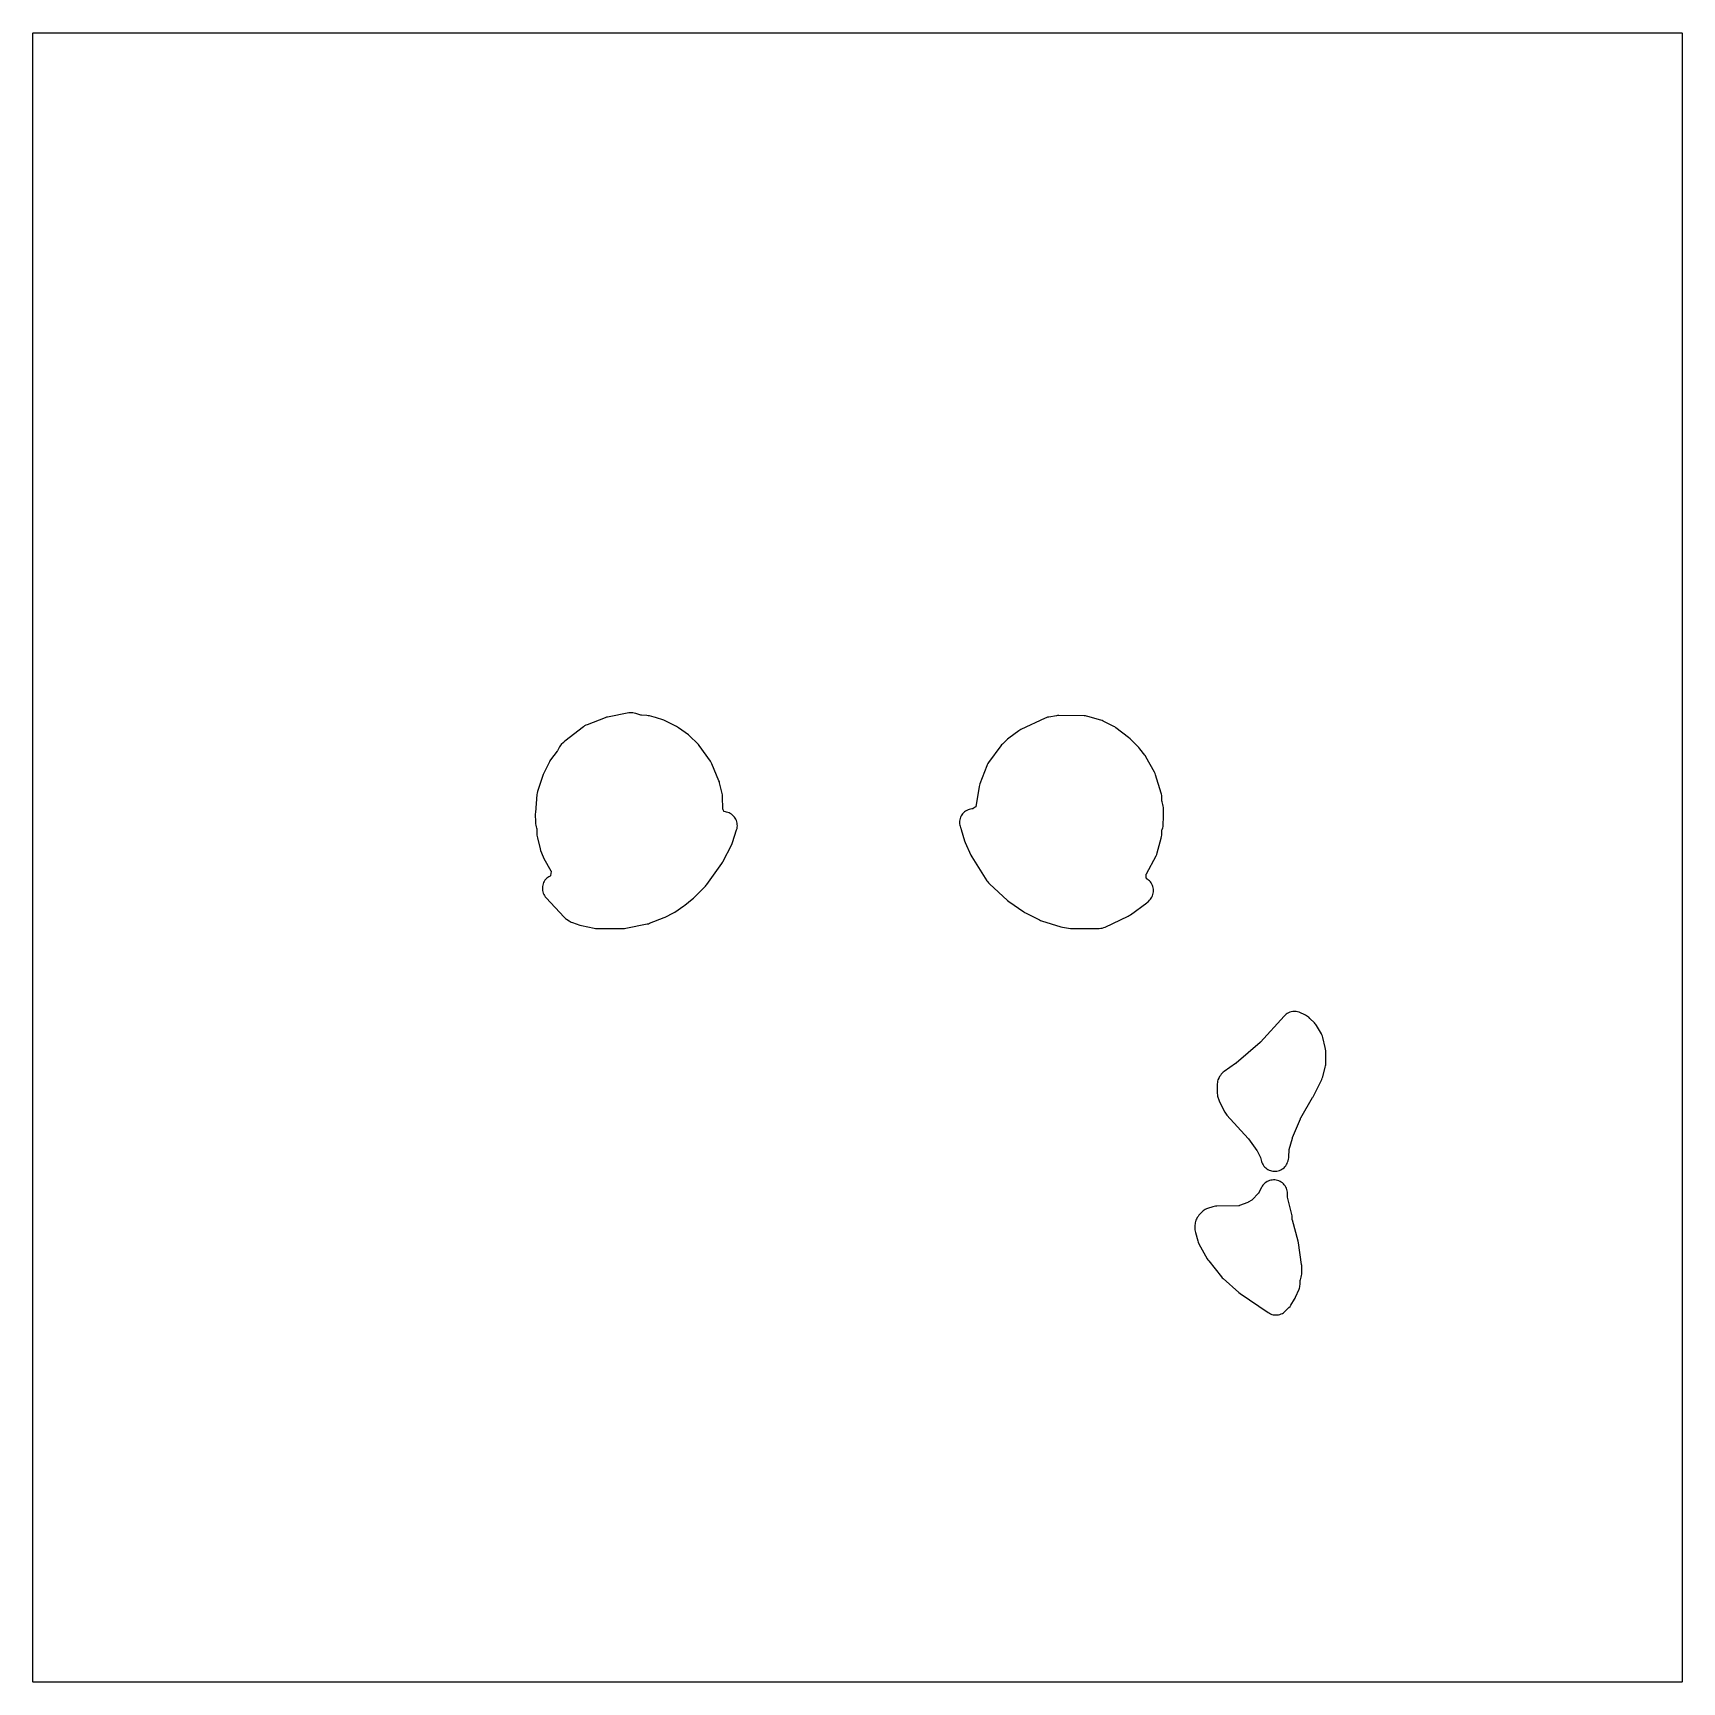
# Model space of a CAD drawing. Header units: millimetres. Extents: x 0 to 300, y 0 to 300.
import ezdxf

# ---------------------------------------------------------------- set-up
doc = ezdxf.new("R2010")
doc.units = ezdxf.units.MM
doc.layers.add('CUT', color=7, linetype='CONTINUOUS')

msp = doc.modelspace()

# ---------------------------------------------------------------- linework, layer by layer
at = {"layer": 'CUT'}
for points in [[(0, 299.9386), (0.0029, 299.9971), (0.0614, 300), (299.9021, 300), (299.9606, 299.9971), (299.9634, 299.9386), (299.9634, 0.0614), (299.9606, 0.0029), (299.9021, 0), (0.0614, 0), (0.0029, 0.0029), (0, 0.0614)], [(91.6257, 155.2965), (91.635, 155.257), (91.6403, 155.2168), (91.6414, 155.1972), (91.6768, 154.0881), (91.6991, 153.8252), (91.7491, 153.566), (92.2412, 151.5824), (92.347, 151.2545), (92.8025, 150.1176), (92.9451, 149.8203), (94.2251, 147.5486), (94.234, 147.5319), (94.2497, 147.4965), (94.2472, 147.4578), (94.2447, 147.4391), (94.1269, 146.7106), (94.1234, 146.6917), (94.1134, 146.6538), (94.0794, 146.6343), (94.071, 146.6303), (93.8538, 146.5128), (93.6494, 146.3744), (93.4595, 146.2165), (93.2862, 146.0407), (93.1311, 145.8486), (92.9956, 145.6422), (92.8812, 145.4234), (92.7889, 145.1944), (92.7197, 144.9574), (92.6742, 144.7147), (92.6528, 144.4688), (92.6558, 144.2219), (92.6831, 143.9765), (92.7345, 143.735), (92.8095, 143.4998), (92.9073, 143.2731), (93.027, 143.0571), (93.1675, 142.8541), (93.3272, 142.6658), (96.6476, 139.1241), (96.8487, 138.9322), (97.0698, 138.7638), (97.5198, 138.4592), (97.7128, 138.3409), (97.9158, 138.2405), (98.1269, 138.1589), (99.4886, 137.7026), (99.7586, 137.6286), (102.0516, 137.1367), (102.3083, 137.0955), (102.5678, 137.0811), (107.3179, 137.0655), (107.5708, 137.0774), (107.8211, 137.1149), (111.7234, 137.9031), (111.9379, 137.9563), (112.1468, 138.0284), (114.7855, 139.0705), (114.9975, 139.1659), (116.4969, 139.926), (116.7632, 140.0824), (118.4157, 141.1955), (118.5887, 141.3232), (119.9199, 142.3971), (120.1213, 142.5784), (122.3416, 144.807), (122.4793, 144.957), (122.6043, 145.1177), (125.3117, 148.9054), (125.4184, 149.0676), (125.5121, 149.2376), (127.0936, 152.388), (127.2306, 152.7177), (127.9989, 155.0182), (128.0656, 155.257), (128.1084, 155.5013), (128.1268, 155.7486), (128.1206, 155.9965), (128.0899, 156.2426), (128.0349, 156.4844), (127.9563, 156.7195), (127.8547, 156.9458), (127.7313, 157.1608), (127.5871, 157.3626), (127.4236, 157.5491), (127.2425, 157.7185), (127.0455, 157.8691), (126.8346, 157.9994), (126.6117, 158.1082), (126.3792, 158.1944), (126.1393, 158.2572), (125.9891, 158.2886), (125.9704, 158.2939), (125.7474, 158.3641), (125.7287, 158.3705), (125.6915, 158.3865), (125.6701, 158.4208), (125.661, 158.4384), (125.5458, 158.673), (125.537, 158.6922), (125.5221, 158.7332), (125.5163, 158.7763), (125.5151, 158.7974), (125.4498, 161.1214), (125.4284, 161.3854), (125.3791, 161.6457), (124.9072, 163.5733), (124.8545, 163.7579), (124.7877, 163.9379), (123.5077, 167.0192), (123.3832, 167.2762), (123.2303, 167.5174), (121.1815, 170.3732), (121.0436, 170.5483), (120.8907, 170.7104), (119.4775, 172.0811), (119.2113, 172.3055), (117.4221, 173.612), (117.251, 173.7264), (117.0711, 173.8264), (115.101, 174.8174), (114.772, 174.9544), (113.2209, 175.4742), (113.0221, 175.5318), (112.1333, 175.7498), (111.8988, 175.7956), (111.6609, 175.8188), (110.6977, 175.8663), (110.6797, 175.8676), (110.6427, 175.8728), (110.6061, 175.8814), (110.5894, 175.8866), (109.6334, 176.2058), (109.3869, 176.2743), (109.1347, 176.3172), (108.8794, 176.3341), (108.6237, 176.3249), (108.3703, 176.2896), (104.5325, 175.5527), (104.317, 175.5013), (104.1069, 175.4311), (100.7798, 174.1522), (100.5568, 174.0537), (100.3444, 173.934), (100.1447, 173.7942), (96.7324, 171.1479), (96.4862, 170.9295), (96.0971, 170.5358), (95.92, 170.3363), (95.7651, 170.119), (95.6343, 169.8865), (95.4045, 169.4216), (95.3959, 169.4051), (95.3555, 169.3397), (95.3446, 169.3246), (94.1646, 167.7595), (94.0366, 167.5728), (93.926, 167.3752), (92.9648, 165.4587), (92.8275, 165.1277), (91.7861, 162.0002), (91.7103, 161.7191), (91.6678, 161.431), (91.3798, 158.18), (91.3702, 157.9326), (91.3867, 156.3867), (91.4036, 156.1221), (91.4484, 155.8608), (91.5206, 155.6058), (91.6198, 155.3152)], [(168.8161, 155.2023), (168.8447, 155.1314), (168.8504, 155.1139), (169.4687, 153.043), (169.5794, 152.7437), (170.6044, 150.4353), (170.775, 150.1158), (173.5376, 145.7378), (173.6656, 145.5537), (173.8095, 145.3819), (173.9683, 145.2237), (177.2796, 142.2075), (177.5167, 142.0167), (180.2081, 140.1075), (180.3688, 140.0025), (180.537, 139.9102), (183.0936, 138.6326), (183.2826, 138.5478), (183.478, 138.4789), (186.9636, 137.4096), (187.2864, 137.3336), (188.7032, 137.0979), (188.9176, 137.0717), (189.1334, 137.064), (193.9671, 137.1024), (194.236, 137.1191), (194.5016, 137.1645), (194.7607, 137.2383), (195.0104, 137.3396), (199.1947, 139.3054), (199.4088, 139.419), (199.6109, 139.5528), (202.5953, 141.7432), (202.747, 141.8639), (202.889, 141.996), (203.1031, 142.2114), (203.267, 142.3932), (203.4123, 142.5902), (203.5376, 142.8005), (203.6418, 143.022), (203.7239, 143.2527), (203.7829, 143.4903), (203.8185, 143.7325), (203.8302, 143.977), (203.8179, 144.2215), (203.7818, 144.4636), (203.7221, 144.7011), (203.6395, 144.9315), (203.5348, 145.1528), (203.409, 145.3628), (203.2632, 145.5594), (203.0988, 145.7409), (202.9176, 145.9054), (202.7728, 146.0129), (202.7169, 146.0588), (202.703, 146.072), (202.4981, 146.277), (202.4853, 146.2904), (202.4612, 146.3196), (202.4602, 146.3574), (202.461, 146.3759), (202.4981, 146.9292), (202.5001, 146.9503), (202.5077, 146.9933), (202.5243, 147.0338), (202.5339, 147.0527), (204.2914, 150.294), (204.4142, 150.5556), (204.5061, 150.8297), (205.2386, 153.5243), (205.2963, 153.7948), (205.3238, 154.0701), (205.362, 154.9385), (205.3636, 154.9598), (205.3702, 155.0034), (205.3816, 155.046), (205.3887, 155.0662), (205.444, 155.2096), (205.5136, 155.4169), (205.5648, 155.6295), (205.5972, 155.8457), (205.6106, 156.064), (205.6318, 157.2612), (205.6321, 157.331), (205.6141, 159.0936), (205.5963, 159.3673), (205.5485, 159.6374), (205.4715, 159.9007), (205.3871, 160.1396), (205.381, 160.1584), (205.3714, 160.1978), (205.3657, 160.238), (205.3643, 160.2577), (205.3301, 161.0741), (205.3121, 161.287), (205.2759, 161.4975), (205.2219, 161.7042), (204.1926, 165.0523), (204.1048, 165.293), (203.9929, 165.5234), (202.4602, 168.3072), (202.3557, 168.4801), (202.2376, 168.644), (201.3425, 169.7856), (201.1547, 169.9989), (199.5657, 171.6093), (199.3036, 171.8402), (196.9857, 173.6104), (196.7916, 173.7446), (196.5857, 173.8599), (194.6663, 174.8189), (194.4646, 174.9088), (194.2557, 174.9806), (191.8831, 175.6799), (191.6566, 175.7353), (191.4259, 175.7694), (191.1931, 175.7818), (186.5869, 175.8128), (186.3742, 175.8051), (186.1629, 175.7794), (184.7645, 175.5486), (184.5392, 175.5006), (184.3193, 175.4321), (184.1067, 175.3437), (179.7002, 173.2688), (179.4942, 173.1598), (179.2993, 173.0321), (177.5081, 171.7355), (177.2445, 171.5156), (176.333, 170.6423), (176.1836, 170.4863), (176.0483, 170.3179), (173.8032, 167.2641), (173.6794, 167.0789), (173.5725, 166.8833), (173.4834, 166.679), (172.2329, 163.4199), (172.1554, 163.1836), (172.1019, 162.9407), (171.4779, 159.2476), (171.474, 159.2277), (171.463, 159.1879), (171.4308, 159.1619), (171.414, 159.1505), (171.0173, 158.8938), (171.0013, 158.884), (170.9668, 158.8662), (170.8961, 158.8595), (170.7936, 158.8549), (170.5522, 158.82), (170.3153, 158.7619), (170.0852, 158.6809), (169.8641, 158.5778), (169.6541, 158.4537), (169.4572, 158.3098), (169.2752, 158.1473), (169.11, 157.9678), (168.963, 157.7732), (168.8357, 157.5651), (168.7293, 157.3456), (168.6448, 157.1167), (168.5829, 156.8808), (168.5444, 156.6399), (168.5296, 156.3964), (168.5385, 156.1527), (168.5711, 155.9109), (168.6272, 155.6735), (168.7061, 155.4427), (168.8072, 155.2207), (168.8081, 155.2189)], [(218.795, 112.5397), (218.741, 112.5005), (216.6792, 111.0868), (216.4796, 110.9346), (216.2962, 110.7632), (216.1309, 110.5742), (215.9854, 110.3696), (215.8517, 110.16), (215.7537, 109.9925), (215.6691, 109.8179), (215.6424, 109.7569), (215.5545, 109.5256), (215.4899, 109.2867), (215.4492, 109.0426), (215.4329, 108.7957), (215.4152, 107.7305), (215.4162, 107.6081), (215.434, 107.059), (215.4526, 106.8255), (215.4929, 106.5947), (215.5547, 106.3687), (215.697, 105.93), (215.7666, 105.7416), (215.8511, 105.5594), (216.8163, 103.68), (216.9242, 103.4907), (217.0481, 103.3115), (217.1872, 103.1438), (221.0225, 98.9093), (221.0651, 98.8597), (221.1049, 98.8079), (222.6345, 96.7061), (222.6441, 96.6924), (222.68, 96.6332), (222.6877, 96.6184), (223.2251, 95.5366), (223.2329, 95.5201), (223.2601, 95.4497), (223.2655, 95.4323), (223.4679, 94.7223), (223.5456, 94.4925), (223.6452, 94.2713), (223.7658, 94.0609), (223.9062, 93.8631), (224.0652, 93.6798), (224.2411, 93.5128), (224.4324, 93.3637), (224.6373, 93.2338), (224.8538, 93.1243), (225.0799, 93.0364), (225.3134, 92.9708), (225.5522, 92.9281), (225.794, 92.9087), (226.0365, 92.9129), (226.2775, 92.9406), (226.5147, 92.9915), (226.7458, 93.0652), (226.9687, 93.1609), (227.1813, 93.2777), (227.3815, 93.4146), (227.5676, 93.5703), (227.7377, 93.7432), (227.8902, 93.9319), (228.0237, 94.1344), (228.1369, 94.3489), (228.2289, 94.5734), (228.2986, 94.8057), (228.3697, 95.0923), (228.4191, 95.348), (228.4417, 95.6075), (228.481, 96.7424), (228.4825, 96.7662), (228.4978, 96.864), (228.5036, 96.8871), (229.0802, 98.9267), (229.1021, 98.9963), (229.1281, 99.0644), (230.5526, 102.4836), (230.5864, 102.5577), (230.625, 102.6294), (232.7745, 106.3155), (232.85, 106.455), (234.4273, 109.6031), (234.5307, 109.839), (234.6092, 110.0844), (235.0819, 111.8733), (235.1285, 112.0875), (235.1562, 112.3049), (235.1648, 112.5239), (235.1537, 114.8452), (235.1348, 115.1409), (235.0809, 115.4324), (234.6314, 117.2533), (234.5615, 117.4868), (234.4692, 117.7125), (234.3554, 117.928), (233.4633, 119.4345), (233.3518, 119.6064), (233.2266, 119.7686), (233.0885, 119.9199), (232.2909, 120.7252), (232.0645, 120.9276), (231.8153, 121.1011), (231.4963, 121.2954), (231.2387, 121.4323), (230.5478, 121.7495), (230.2946, 121.8495), (230.0321, 121.9213), (229.7633, 121.9641), (229.4915, 121.9775), (229.4095, 121.9771), (229.1502, 121.9622), (228.8938, 121.9205), (228.6431, 121.8524), (228.4009, 121.7587), (228.1696, 121.6404), (227.9519, 121.4987), (227.7501, 121.3351), (227.5664, 121.1515), (223.3093, 116.4319), (223.2556, 116.376), (223.1985, 116.3236), (218.8469, 112.5819)], [(211.6454, 84.1993), (211.5495, 83.9923), (211.4728, 83.7774), (211.4161, 83.5564), (211.3797, 83.3311), (211.3641, 83.1035), (211.3507, 82.5251), (211.3575, 82.2746), (211.3893, 82.026), (211.4459, 81.7818), (211.878, 80.2664), (211.9707, 79.9994), (212.093, 79.7446), (213.6171, 76.9809), (213.7309, 76.7944), (213.8604, 76.6186), (216.209, 73.7069), (216.3436, 73.5533), (216.4903, 73.4112), (219.3467, 70.8622), (219.6059, 70.6599), (224.6927, 67.2022), (224.9034, 67.0737), (225.1257, 66.9667), (225.3575, 66.882), (225.5964, 66.8206), (225.8403, 66.7831), (226.0867, 66.7698), (226.3332, 66.7809), (226.5775, 66.8162), (226.817, 66.8754), (227.0495, 66.9579), (227.2728, 67.063), (227.4846, 67.1895), (227.683, 67.3364), (227.8658, 67.502), (228.4724, 68.1086), (228.6631, 68.3225), (228.828, 68.5567), (229.4965, 69.6323), (229.5945, 69.8051), (229.6786, 69.985), (230.2991, 71.4645), (230.3754, 71.6715), (230.4331, 71.8844), (230.4718, 72.1016), (230.4913, 72.3213), (230.5224, 73.0271), (230.5237, 73.0468), (230.5295, 73.0871), (230.5393, 73.1265), (230.5455, 73.1453), (230.6332, 73.3916), (230.7117, 73.6582), (230.7602, 73.9319), (230.778, 74.2092), (230.7896, 75.5746), (230.7842, 75.7602), (230.7652, 75.9449), (230.207, 79.903), (230.1405, 80.2221), (229.0943, 83.9939), (229.0893, 84.0139), (229.0752, 84.0978), (229.0733, 84.1183), (229.0288, 84.8172), (229.0037, 85.0455), (228.9577, 85.2705), (228.2181, 88.1989), (228.2129, 88.2225), (228.2003, 88.3217), (228.1995, 88.3459), (228.1975, 88.8522), (228.1844, 89.0987), (228.147, 89.3426), (228.0858, 89.5817), (228.0012, 89.8136), (227.8943, 90.036), (227.7659, 90.2468), (227.6173, 90.4439), (227.4501, 90.6253), (227.2658, 90.7895), (227.0661, 90.9346), (226.8532, 91.0593), (226.629, 91.1625), (226.3957, 91.243), (226.1556, 91.3002), (225.911, 91.3333), (225.6644, 91.3423), (225.4181, 91.3268), (225.1745, 91.2872), (224.936, 91.2237), (224.7049, 91.137), (224.4835, 91.0279), (224.274, 90.8976), (224.0783, 90.7472), (223.8984, 90.5783), (223.736, 90.3924), (223.5927, 90.1914), (223.47, 89.9773), (222.944, 88.945), (222.9346, 88.9276), (222.9127, 88.8934), (222.8874, 88.8615), (222.874, 88.847), (221.8133, 87.7517), (221.8009, 87.7395), (221.7735, 87.7158), (221.7441, 87.6945), (221.7297, 87.6855), (221.062, 87.2877), (221.0468, 87.2791), (220.9819, 87.2478), (220.9658, 87.2413), (219.4417, 86.6637), (219.4256, 86.658), (219.3917, 86.6484), (219.3569, 86.6448), (219.3397, 86.6441), (215.3374, 86.5725), (215.09, 86.5557), (214.8456, 86.5146), (214.6064, 86.4495), (213.6725, 86.1447), (213.4543, 86.062), (213.2448, 85.9594), (213.0458, 85.8376), (212.8589, 85.6978), (212.6859, 85.5413), (212.2529, 85.1109), (212.08, 84.9204), (211.9276, 84.7131), (211.7973, 84.4913)]]:
    msp.add_lwpolyline(points, close=True, dxfattribs=at)

doc.saveas('drawing.dxf')
